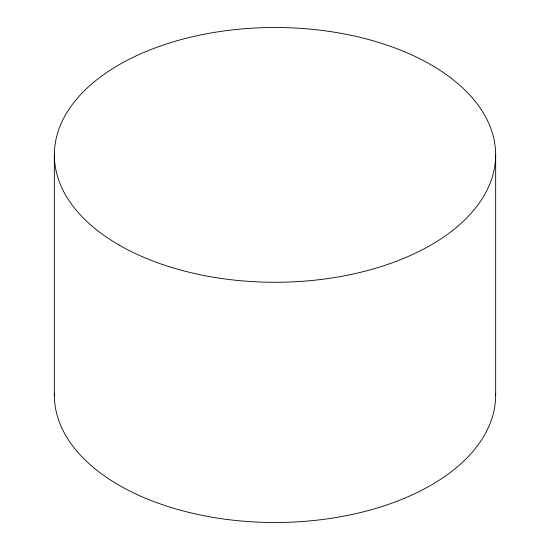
<?xml version="1.0" encoding="UTF-8"?>
<svg xmlns="http://www.w3.org/2000/svg" width="550" height="550" viewBox="0 0 550 550"><rect width="100%" height="100%" fill="white"/><g stroke="black" fill="none" stroke-linecap="round" stroke-linejoin="round"><path stroke-width="0.82" d="M495.653 154.894L495.653 395.106M54.347 154.894L54.347 395.106M495.632 393.456A220.653 127.394 0 0 1 275 522.5A220.653 127.394 0 0 1 54.367 393.456M118.979 244.97A220.653 127.394 0 0 0 488.132 187.866A220.653 127.394 0 0 0 217.889 31.838A220.653 127.394 0 0 0 118.979 244.97"/></g></svg>
